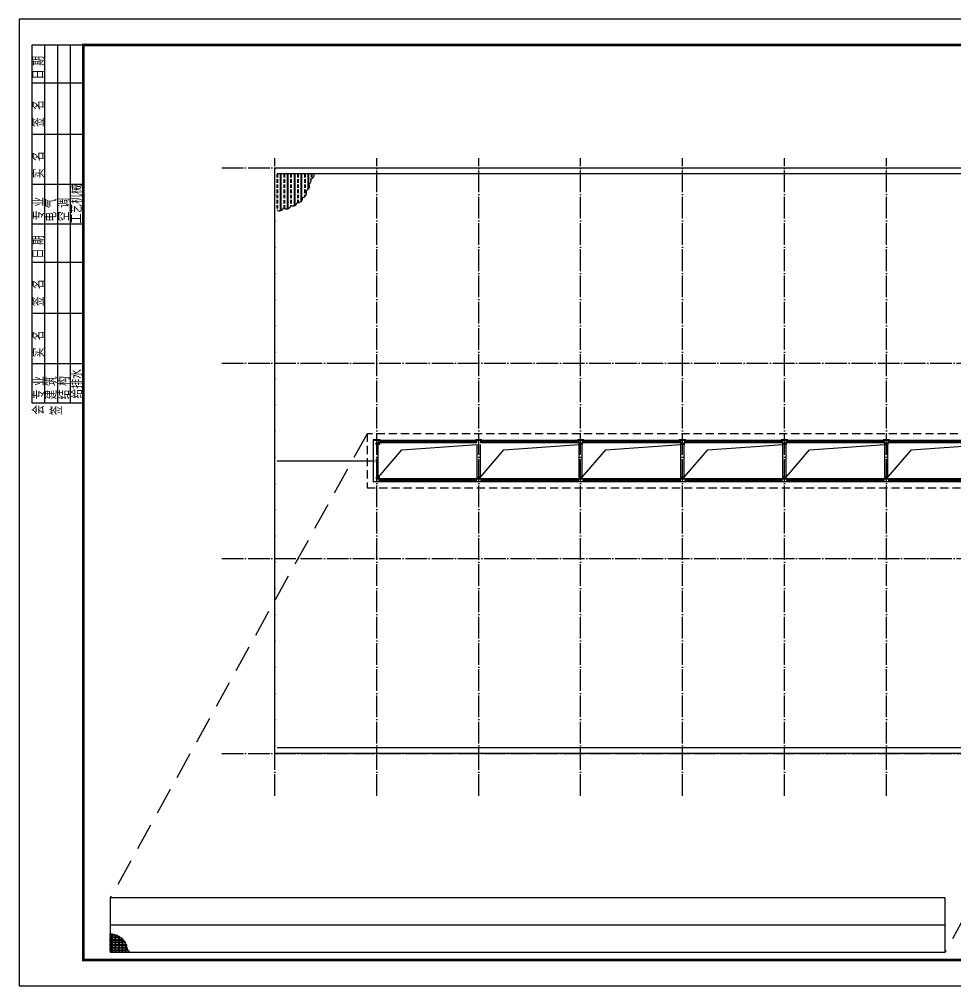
# Model space of a CAD drawing. Extents: x -446699 to 757189, y -606167 to -103070.
# Drawn here: x 113357 to 199637, y -274920 to -185820 of the extents above; entities that cross this region are included whole.
import ezdxf

# ---------------------------------------------------------------- set-up
doc = ezdxf.new("R2010")
doc.units = 0
doc.header["$LTSCALE"] = 1000
doc.header["$MEASUREMENT"] = 0
doc.linetypes.add('$0$HIDDEN', pattern=[0.375, 0.25, -0.125])
doc.linetypes.add('DOTE', pattern=[2.42, 2, -0.2, 0.02, -0.2])
doc.layers.add('1', color=1, linetype='Continuous', lineweight=40)
for name, color, linetype in [('14', 14, 'Continuous'), ('_TCH_MASK', 7, 'Continuous'), ('DOTE', 1, 'Continuous'), ('EVTR', 2, 'Continuous'), ('LVTRY', 6, 'Continuous'), ('PUB_TITLE', 4, 'Continuous'), ('STAIR', 2, 'Continuous'), ('WINDOW', 2, 'Continuous')]:
    doc.layers.add(name, color=color, linetype=linetype)
doc.styles.add('HZTXT', font='romane.shx', dxfattribs={"width": 0.7, "bigfont": 'hztxt.shx'})

# ---------------------------------------------------------------- blocks, each defined once
blk = doc.blocks.new('A$C393D5F54')
at = {"layer": '14', "color": 14}
for p, q in [((0, 446), (0, 14446)), ((0, 14446), (2000, 14446)), ((500, 446), (500, 14446)), ((1000, 446), (1000, 14446)), ((1500, 446), (1500, 14446)), ((2000, 446), (2000, 14446)), ((2000, 12946), (0, 12946)), ((2000, 10946), (0, 10946)), ((2000, 8990), (0, 8990)), ((2000, 7446), (0, 7446)), ((2000, 5946), (0, 5946)), ((2000, 3946), (0, 3946)), ((2000, 1990), (0, 1990)), ((2000, 446), (0, 446))]:
    blk.add_line(p, q, dxfattribs=at)
at = {"layer": '14', "color": 14, "style": 'HZTXT', "width": 0.85}
for s, p in [('日 期', (462, 13105)), ('签  名', (466, 11238)), ('实  名', (466, 9238)), ('工艺机械', (1953, 7471)), ('专 业', (472, 7598)), ('电 气', (957, 7540)), ('空 调', (1460, 7558)), ('日 期', (462, 6105)), ('签  名', (466, 4238)), ('实  名', (466, 2238)), ('给排水', (1970, 629)), ('专 业', (480, 598)), ('建 筑', (967, 592)), ('结 构', (1470, 597)), ('会', (470, -3)), ('签', (1174, -27))]:
    blk.add_text(s, height=450, rotation=90, dxfattribs=at).set_placement(p)
blk = doc.blocks.new('SAFDSGDFH')
h = blk.add_hatch()
h.set_pattern_fill('ANSI31', color=8, scale=20)
h.set_pattern_definition([(45, (0, 0), (-22.4506403, 22.4506403), [])])
h.paths.add_polyline_path([(565951, 575744), (565951, 575606), (566239, 575606), (566239, 575744)])
blk.add_lwpolyline([(565945, 575750), (565945, 575600), (566245, 575600), (566245, 575750), (565945, 575750)])
blk.add_lwpolyline([(565951, 575744), (565951, 575606), (566239, 575606), (566239, 575744)], close=True)
blk = doc.blocks.new('SAFSDG')
at = {"layer": 'STAIR'}
blk.add_lwpolyline([(575691, 574745), (575791, 574745), (575791, 574995), (575691, 574995)], close=True, dxfattribs=at)
blk = doc.blocks.new('ASSDFDG')
at = {"color": 6}
blk.add_lwpolyline([(573216, 574745), (573816, 574745), (573816, 574695), (573216, 574695), (573216, 574745)], dxfattribs=at)
blk = doc.blocks.new('TRJHTJNF')
at = {"const_width": 3}
blk.add_lwpolyline([(165097, -228226), (165097, -228176), (165172, -228176), (165172, -228426), (165097, -228426), (165097, -228376)], dxfattribs=at)
at = {"layer": 'WINDOW', "color": 4}
for p, q in [((164834, -228251), (156034, -228251)), ((164834, -228351), (156034, -228351)), ((164834, -228476), (164834, -228326))]:
    blk.add_line(p, q, dxfattribs=at)
blk.add_lwpolyline([(156034, -228426), (164834, -228426), (164834, -228176), (156034, -228176)], close=True, dxfattribs=at)
for name, p in [('SAFDSGDFH', (-400961, -803776)), ('ASSDFDG', (-417782, -803171)), ('SAFSDG', (-419757, -803171)), ('SAFSDG', (-410857, -803171)), ('ASSDFDG', (-408382, -803171))]:
    blk.add_blockref(name, p)
blk = doc.blocks.new('54YTRHD')
at = {"color": 8}
for p, q in [((164984, -228026), (164984, -225026)), ((165284, -228026), (165284, -225026))]:
    blk.add_line(p, q, dxfattribs=at)
blk.add_lwpolyline([(155884, -228026), (158053, -225504), (164984, -225037)], dxfattribs=at)
blk = doc.blocks.new('DSGDFFJ')
at = {"color": 6}
blk.add_lwpolyline([(564916, 578645), (564866, 578645), (564866, 574745), (564916, 574745)], close=True, dxfattribs=at)
at = {"const_width": 3}
blk.add_lwpolyline([(565116, 576732), (565166, 576732), (565166, 576657), (564916, 576657), (564916, 576732), (564966, 576732)], dxfattribs=at)
at = {"rotation": 270}
blk.add_blockref('SAFDSGDFH', (-10434, 1142790), dxfattribs=at)
blk = doc.blocks.new('TRHNGJDD')
at = {"const_width": 3}
for points in [[(146234, -228064), (146284, -228064), (146284, -228139), (146034, -228139), (146034, -228064), (146084, -228064)], [(146297, -228226), (146297, -228176), (146372, -228176), (146372, -228426), (146297, -228426), (146297, -228376)], [(155697, -228226), (155697, -228176), (155772, -228176), (155772, -228426), (155697, -228426), (155697, -228376)]]:
    blk.add_lwpolyline(points, dxfattribs=at)
at = {"layer": 'WINDOW', "color": 4}
for p, q in [((155434, -228251), (146634, -228251)), ((155434, -228351), (146634, -228351)), ((155434, -228476), (155434, -228326))]:
    blk.add_line(p, q, dxfattribs=at)
blk.add_lwpolyline([(146634, -228426), (155434, -228426), (155434, -228176), (146634, -228176)], close=True, dxfattribs=at)
for name, p in [('SAFDSGDFH', (-419661, -803776)), ('ASSDFDG', (-427182, -803171)), ('SAFSDG', (-429157, -803171)), ('SAFSDG', (-420257, -803171))]:
    blk.add_blockref(name, p)

msp = doc.modelspace()

# ---------------------------------------------------------------- hatches: boundary and pattern name
at = {"layer": '1'}
h = msp.add_hatch(dxfattribs=at)
h.set_pattern_fill('ANSI33', color=142, scale=200, angle=45, style=0)
h.set_pattern_definition([(90, (-106350, -800801.25), (-635, 0), []), (90, (-106032.5, -800483.74), (-635, 0), [317.5, -158.75])])
h.paths.add_polyline_path([(139492.4, -202244.8, -0.5205671), (138980, -202694.8, -0.520567), (138436.5, -202989.6, -0.3356925), (137984.9, -203303.5), (137807.9, -202488.7, 1), (137799.4, -202449.6, 1), (137807.9, -202488.7), (137984.9, -203303.5, -0.1573735), (137722.2, -203206.9, -0.5565211), (137134.1, -203388.6), (137134.1, -200100.6), (140533.4, -200100.6, -0.4966192), (140222.3, -200537.8, -0.5205671), (140067, -200987.8, -0.5205671), (139803, -201608.5, -0.5205671)])
h = msp.add_hatch(dxfattribs=at)
h.set_pattern_fill('ANSI33', color=142, scale=100, angle=45, style=0)
h.set_pattern_definition([(90, (6.24, -570259.67), (-317.5, 0), []), (90, (165, -570100.92), (-317.5, 0), [158.75, -79.375])])
h.paths.add_polyline_path([(122927.5, -270739.3, 0.5205671), (122671.2, -270514.3, 0.520567), (122399.5, -270366.9, 0.3356925), (122173.7, -270210), (122085.2, -270617.4, -1), (122080.9, -270636.9, -1), (122085.2, -270617.4), (122173.7, -270210, 0.1573735), (122042.3, -270258.3, 0.5565211), (121748.3, -270167.4), (121748.3, -271811.4), (123447.9, -271811.4, 0.4966192), (123292.4, -271592.8, 0.5205671), (123214.7, -271367.8, 0.5205671), (123082.7, -271057.4, 0.5205671)])

# ---------------------------------------------------------------- linework, layer by layer
msp.add_lwpolyline([(136934.1, -199526.4), (230934.1, -199526.4), (230934.1, -253526.4), (136934.1, -253526.4)], close=True)
at = {"color": 2, "linetype": '$0$HIDDEN', "ltscale": 3}
msp.add_lwpolyline([(145434.1, -224026.4), (145434.1, -229026.4), (222434.1, -229026.4), (222434.1, -224026.4)], close=True, dxfattribs=at)
at = {"layer": '_TCH_MASK'}
for points in [[(137134.1, -203388.6, 0.5565211), (137722.2, -203206.9, 0.5205671), (138436.5, -202989.6, 0.5205671), (138980, -202694.8, 0.5205671), (139492.4, -202244.8, 0.5205671), (139803, -201608.5, 0.5205671), (140067, -200987.8, 0.5205671), (140222.3, -200537.8, 0.5205671), (140524.8, -200076.4)], [(121748.3, -270167.4, -0.5565211), (122042.3, -270258.3, -0.5205671), (122399.5, -270366.9, -0.5205671), (122671.2, -270514.3, -0.5205671), (122927.5, -270739.3, -0.5205671), (123082.7, -271057.4, -0.5205671), (123214.7, -271367.8, -0.5205671), (123292.4, -271592.8, -0.5205671), (123443.6, -271823.5)]]:
    msp.add_lwpolyline(points, format="xyb", dxfattribs=at)
at = {"layer": 'DOTE', "linetype": 'DOTE'}
for p, q in [((136934.1, -257426.4), (136934.1, -198626.4)), ((146334.1, -257426.4), (146334.1, -198626.4)), ((155734.1, -257426.4), (155734.1, -198626.4)), ((165134.1, -257426.4), (165134.1, -198626.4)), ((174534.1, -257426.4), (174534.1, -198626.4)), ((183934.1, -257426.4), (183934.1, -198626.4)), ((193334.1, -257426.4), (193334.1, -198626.4)), ((132034.1, -199526.4), (235834.1, -199526.4)), ((132034.1, -217526.4), (235834.1, -217526.4)), ((132034.1, -235526.4), (235834.1, -235526.4)), ((132034.1, -253526.4), (235834.1, -253526.4))]:
    msp.add_line(p, q, dxfattribs=at)
at = {"layer": 'EVTR', "ltscale": 3}
for points in [[(146434.1, -224981), (146434.1, -228026.4)], [(137134.1, -226526.4), (146134.1, -226526.4)], [(121748.3, -269323.5), (198748.3, -269323.5)]]:
    msp.add_lwpolyline(points, dxfattribs=at)
at = {"layer": 'LVTRY', "color": 251, "linetype": '$0$HIDDEN', "ltscale": 10}
for points in [[(145434.1, -224026.4), (121748.3, -266823.5)], [(222434.1, -229026.4), (198748.3, -271823.5)]]:
    msp.add_lwpolyline(points, dxfattribs=at)
at = {"layer": 'PUB_TITLE'}
msp.add_lwpolyline([(113357.4, -274919.7), (271007.4, -274919.7), (271007.4, -185819.7), (113357.4, -185819.7)], close=True, dxfattribs=at)
at = {"layer": 'PUB_TITLE', "color": 14}
msp.add_lwpolyline([(113357.4, -274919.7), (271007.4, -274919.7), (271007.4, -185819.7), (113357.4, -185819.7)], close=True, dxfattribs=at)
at = {"layer": 'PUB_TITLE', "color": 14, "const_width": 236}
msp.add_lwpolyline([(119256.6, -272560), (269507.4, -272560), (269507.4, -188179.7), (119256.6, -188179.7)], close=True, dxfattribs=at)
at = {"layer": 'STAIR'}
for points in [[(230734.1, -200076.4), (137134.1, -200076.4)], [(230734.1, -252976.4), (137134.1, -252976.4)]]:
    msp.add_lwpolyline(points, dxfattribs=at)
msp.add_lwpolyline([(121748.3, -266823.5), (121748.3, -271823.5), (198748.3, -271823.5), (198748.3, -266823.5)], close=True, dxfattribs=at)

# ---------------------------------------------------------------- block references
for name, p in [('DSGDFFJ', (-418882, -803221.3)), ('54YTRHD', (-9400, 0)), ('54YTRHD', (0, 0)), ('54YTRHD', (9400, 0)), ('54YTRHD', (18800, 0)), ('54YTRHD', (28200, 0)), ('54YTRHD', (37600, 0)), ('TRHNGJDD', (0, 0)), ('TRJHTJNF', (0, 0)), ('SAFDSGDFH', (-410361.3, -803776.1)), ('TRJHTJNF', (9400, 0)), ('TRJHTJNF', (18800, 0)), ('TRJHTJNF', (28200, 0)), ('TRJHTJNF', (37600, 0)), ('ASSDFDG', (-417782, -803171.3))]:
    msp.add_blockref(name, p)
at = {"xscale": -1, "rotation": 180}
for name, p in [('TRHNGJDD', (0, -453052.9)), ('TRJHTJNF', (0, -453052.9)), ('TRJHTJNF', (9400, -453052.9)), ('TRJHTJNF', (18800, -453052.9)), ('TRJHTJNF', (28200, -453052.9)), ('TRJHTJNF', (37600, -453052.9))]:
    msp.add_blockref(name, p, dxfattribs=at)
at = {"layer": '14', "color": 6, "xscale": 2.359666194733357, "yscale": 2.359666194733357, "zscale": 2.359666194733357}
msp.add_blockref('A$C393D5F54', (114537.2, -222266.4), dxfattribs=at)

doc.saveas('drawing.dxf')
